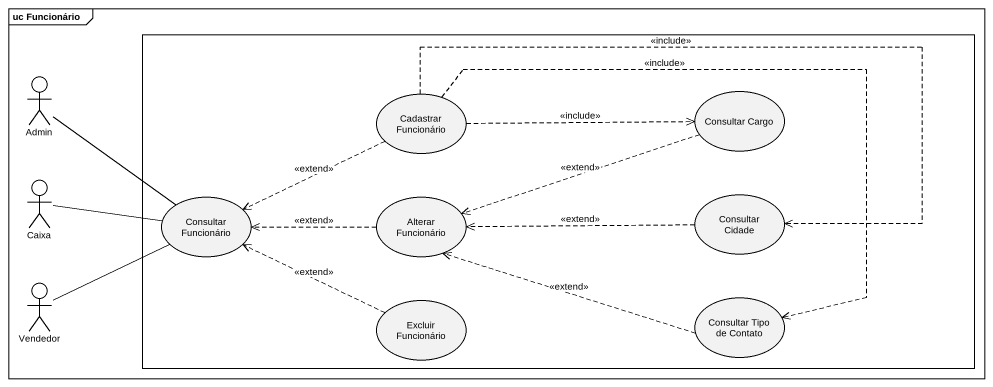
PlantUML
@startuml
mainframe uc Funcionário
rectangle " " as rectangle1 {
  usecase "Cadastrar Funcionário" as Cadastrar_Funcionário
  usecase "Consultar Cargo" as Consultar_Cargo
  usecase "Consultar Funcionário" as Consultar_Funcionário
  usecase "Alterar Funcionário" as Alterar_Funcionário
  usecase "Consultar Cidade" as Consultar_Cidade
  usecase "Excluir Funcionário" as Excluir_Funcionário
  usecase "Consultar Tipo de Contato" as Consultar_Tipo_de_Contato
}
actor Admin
actor Caixa
actor Vendedor
Admin -- Consultar_Funcionário
Cadastrar_Funcionário .right.> Consultar_Cargo : <<include>>
Cadastrar_Funcionário .left.> Consultar_Funcionário : <<extend>>
Cadastrar_Funcionário .right.> Consultar_Cidade : <<include>>
Cadastrar_Funcionário ..> Consultar_Tipo_de_Contato : <<include>>
Consultar_Cargo .left.> Alterar_Funcionário : <<extend>>
Caixa -right- Consultar_Funcionário
Alterar_Funcionário .left.> Consultar_Funcionário : <<extend>>
Consultar_Cidade .left.> Alterar_Funcionário : <<extend>>
Vendedor -right- Consultar_Funcionário
Excluir_Funcionário .left.> Consultar_Funcionário : <<extend>>
Consultar_Tipo_de_Contato .left.> Alterar_Funcionário : <<extend>>
@enduml
